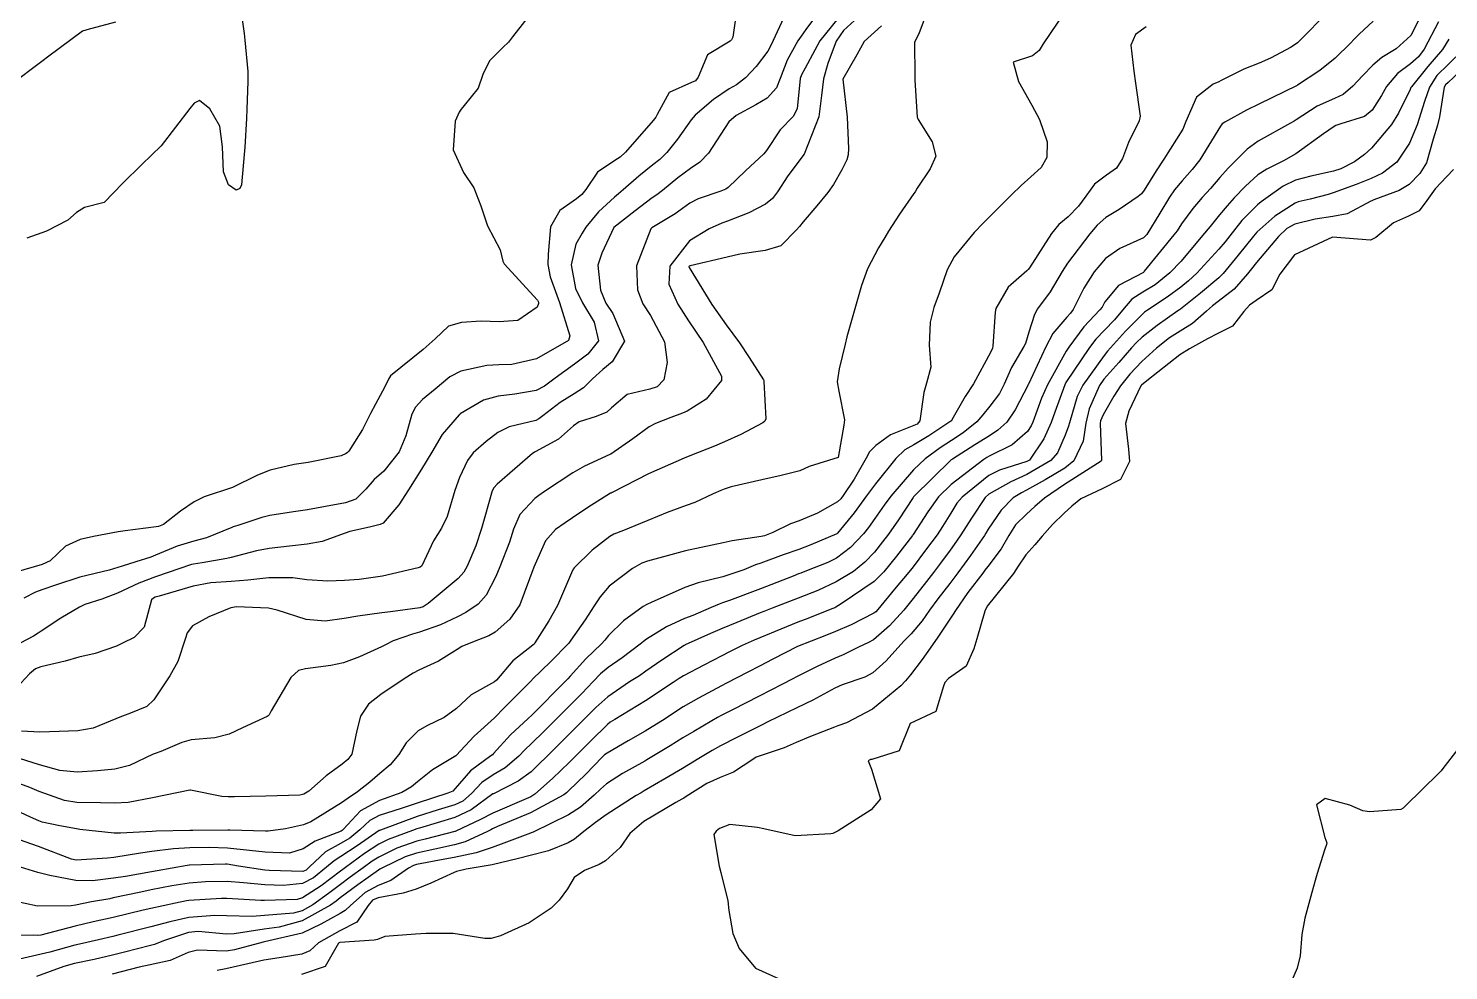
# Model space of a CAD drawing. Header units: metres. Extents: x 318500 to 325275, y 7408834 to 7428799.
# Drawn here: x 323816 to 323891.1, y 7421304.6 to 7421354.4 of the extents above; entities that cross this region are included whole.
import ezdxf

# ---------------------------------------------------------------- set-up
doc = ezdxf.new("R2010")
doc.units = ezdxf.units.M
doc.header["$MEASUREMENT"] = 0
for name, color, linetype in [('Curvas de Nivel 1m', 11, 'Continuous'), ('Curvas de Nivel 5m', 15, 'Continuous'), ('Vias Primárias', 230, 'Continuous')]:
    doc.layers.add(name, color=color, linetype=linetype)

msp = doc.modelspace()

# ---------------------------------------------------------------- linework, layer by layer
at = {"layer": 'Curvas de Nivel 1m', "flags": 128}
for points, elevation in [([(323843.11, 7421355.89), (323841.578, 7421353.913), (323841.372, 7421353.63), (323841.082, 7421353.363), (323840.36, 7421352.642), (323840.018, 7421351.93), (323839.774, 7421351.208), (323839.035, 7421350.289), (323838.871, 7421350.104), (323838.768, 7421349.944), (323838.546, 7421349.468), (323838.44, 7421347.949), (323838.992, 7421346.749), (323839.546, 7421345.934), (323839.904, 7421344.992), (323840.259, 7421343.927), (323840.937, 7421342.655), (323841.073, 7421342.06), (323841.146, 7421341.917), (323842.902, 7421339.995), (323842.955, 7421339.889), (323842.968, 7421339.82), (323842.896, 7421339.629), (323841.866, 7421338.925), (323840.884, 7421338.859), (323839.92, 7421338.894), (323838.883, 7421338.83), (323838.196, 7421338.634), (323837.498, 7421337.961), (323836.864, 7421337.392), (323835.141, 7421335.996), (323835.021, 7421335.824), (323834.841, 7421335.426), (323834.334, 7421334.499), (323834.072, 7421334.007), (323833.648, 7421333.171), (323832.935, 7421332.019), (323832.86, 7421331.949), (323832.789, 7421331.902), (323832.532, 7421331.768), (323830.784, 7421331.421), (323830.034, 7421331.312), (323828.779, 7421331.026), (323828.109, 7421330.755), (323826.77, 7421330.1), (323825.274, 7421329.611), (323824.758, 7421329.349), (323824.036, 7421328.855), (323823.129, 7421328.154), (323822.857, 7421328.04), (323822.738, 7421328.015), (323821.096, 7421327.815), (323820.734, 7421327.759), (323819.423, 7421327.507), (323818.727, 7421327.348), (323817.949, 7421326.994), (323817.13, 7421326.234), (323816.708, 7421326.028), (323815.323, 7421325.634)], 753), ([(323827.11, 7421356.1), (323827.394, 7421354.097), (323827.424, 7421353.749), (323827.581, 7421352.095), (323827.588, 7421351.559), (323827.532, 7421350.095), (323827.525, 7421349.595), (323827.433, 7421348.096), (323827.391, 7421347.709), (323827.25, 7421346.097), (323827.175, 7421345.9), (323826.976, 7421345.808), (323826.569, 7421346.106), (323826.31, 7421346.791), (323826.258, 7421348.111), (323826.1, 7421349.193), (323825.575, 7421350.122), (323825.036, 7421350.554), (323824.748, 7421350.421), (323824.531, 7421350.137), (323823.01, 7421348.16), (323821.991, 7421347.169), (323820.98, 7421346.18), (323819.994, 7421345.165), (323818.96, 7421344.897), (323818.537, 7421344.636), (323818.073, 7421344.223), (323816.941, 7421343.654), (323815.908, 7421343.278)], 754), ([(323863.65, 7421355.622), (323863.095, 7421354.135), (323862.922, 7421353.801), (323862.842, 7421353.632), (323862.854, 7421351.841), (323862.867, 7421351.632), (323862.989, 7421349.672), (323862.997, 7421349.63), (323863.029, 7421349.549), (323863.771, 7421348.372), (323863.964, 7421347.616), (323863.671, 7421346.949), (323862.984, 7421345.918), (323862.88, 7421345.733), (323862.816, 7421345.632), (323862.053, 7421344.55), (323861.47, 7421343.645), (323861.276, 7421343.317), (323860.941, 7421342.761), (323860.353, 7421341.659), (323860.038, 7421340.785), (323859.722, 7421339.668), (323859.267, 7421338.065), (323859.168, 7421337.676), (323858.857, 7421336.376), (323858.756, 7421335.681), (323858.843, 7421335.184), (323859.148, 7421333.675), (323859.1, 7421333.392), (323858.799, 7421331.68), (323857.268, 7421331.212), (323856.783, 7421330.985), (323855.798, 7421330.732), (323854.778, 7421330.515), (323853.148, 7421330.129), (323852.773, 7421330.011), (323852.594, 7421329.94), (323852.201, 7421329.766), (323851.222, 7421329.316), (323850.76, 7421329.145), (323849.772, 7421328.778), (323848.748, 7421328.36), (323848.362, 7421328.199), (323847.451, 7421327.829), (323846.943, 7421327.63), (323846.735, 7421327.518), (323845.791, 7421326.782), (323844.843, 7421325.859), (323844.788, 7421325.781), (323844.707, 7421325.597), (323843.961, 7421323.871), (323843.5, 7421323.055), (323842.77, 7421321.888), (323842.722, 7421321.826), (323842.658, 7421321.777), (323841.603, 7421320.949), (323840.738, 7421319.918), (323840.629, 7421319.828), (323839.406, 7421319.148), (323838.615, 7421318.43), (323837.97, 7421317.95), (323837.056, 7421317.511), (323836.599, 7421317.235), (323835.957, 7421316.612), (323835.574, 7421315.985), (323835.121, 7421315.443), (323834.565, 7421314.985), (323834.035, 7421314.528), (323833.383, 7421314.012), (323832.889, 7421313.674), (323832.544, 7421313.437), (323830.929, 7421312.44), (323830.532, 7421312.273), (323829.579, 7421312.064), (323828.667, 7421311.939), (323828.528, 7421311.932), (323826.639, 7421311.988), (323826.528, 7421311.99), (323824.684, 7421311.971), (323824.528, 7421311.967), (323822.749, 7421311.935), (323822.526, 7421311.925), (323820.864, 7421311.837), (323820.525, 7421311.84), (323818.709, 7421312.026), (323818.528, 7421312.053), (323817.64, 7421312.223), (323816.713, 7421312.418), (323816.532, 7421312.48), (323816.097, 7421312.682), (323814.541, 7421313.395)], 746), ([(323860.64, 7421355.657), (323859.096, 7421354.246), (323858.703, 7421353.686), (323858.263, 7421352.501), (323858.031, 7421351.695), (323857.929, 7421350.814), (323857.777, 7421349.699), (323857.01, 7421347.71), (323856.144, 7421346.567), (323855.59, 7421345.724), (323855.332, 7421345.369), (323854.97, 7421345.081), (323854.089, 7421344.617), (323852.956, 7421344.182), (323852.651, 7421344.068), (323851.979, 7421343.775), (323850.944, 7421343.138), (323849.899, 7421341.795), (323849.857, 7421340.854), (323850.319, 7421339.789), (323850.887, 7421338.911), (323851.671, 7421337.772), (323852.631, 7421335.984), (323852.645, 7421335.762), (323851.827, 7421334.778), (323850.825, 7421334.142), (323850.577, 7421334.031), (323849.964, 7421333.793), (323849.141, 7421333.48), (323848.812, 7421333.299), (323847.945, 7421332.681), (323846.79, 7421331.868), (323846.775, 7421331.856), (323846.734, 7421331.841), (323845.4, 7421331.237), (323844.78, 7421330.883), (323843.284, 7421329.882), (323842.978, 7421329.675), (323842.764, 7421329.516), (323841.979, 7421328.674), (323841.637, 7421327.907), (323841.423, 7421327.217), (323840.92, 7421325.917), (323840.705, 7421325.398), (323840.201, 7421324.419), (323839.767, 7421323.929), (323839.126, 7421323.493), (323838.68, 7421323.261), (323837.782, 7421322.845), (323836.667, 7421322.461), (323836.289, 7421322.352), (323835.277, 7421321.991), (323834.867, 7421321.787), (323834.655, 7421321.677), (323833.5, 7421321.159), (323832.642, 7421320.837), (323831.982, 7421320.687), (323830.637, 7421320.515), (323830.268, 7421320.423), (323829.872, 7421320.061), (323828.828, 7421318.292), (323828.718, 7421318.078), (323828.662, 7421318.026), (323828.609, 7421317.998), (323827.299, 7421317.394), (323826.595, 7421317.068), (323825.839, 7421316.864), (323824.589, 7421316.763), (323824.101, 7421316.623), (323822.981, 7421316.154), (323822.688, 7421316.049), (323822.578, 7421316), (323821.333, 7421315.408), (323820.565, 7421315.207), (323819.639, 7421315.119), (323818.563, 7421315.057), (323817.641, 7421315.147), (323816.568, 7421315.442), (323814.839, 7421315.995)], 748), ([(323884.807, 7421355.335), (323883.092, 7421353.608), (323882.756, 7421353.365), (323881.675, 7421352.788), (323881.077, 7421352.529), (323880.253, 7421352.217), (323879.063, 7421351.615), (323878.932, 7421351.542), (323878.639, 7421351.416), (323877.752, 7421350.726), (323877.189, 7421349.438), (323877.026, 7421349.031), (323876.032, 7421347.455), (323875.619, 7421346.843), (323874.985, 7421345.808), (323874.838, 7421345.616), (323874.667, 7421345.473), (323873.66, 7421344.792), (323872.963, 7421344.369), (323872.494, 7421343.959), (323872.122, 7421343.502), (323870.934, 7421341.952), (323870.646, 7421341.524), (323870.01, 7421340.437), (323869.355, 7421339.543), (323869.19, 7421339.252), (323868.881, 7421338.312), (323868.712, 7421337.712), (323868.632, 7421337.552), (323867.976, 7421336.442), (323867.579, 7421335.563), (323867.333, 7421335.075), (323866.833, 7421334.404), (323866.46, 7421333.941), (323866.141, 7421333.58), (323865.415, 7421332.986), (323864.805, 7421332.589), (323864.206, 7421332.202), (323863.409, 7421331.621), (323862.784, 7421331.033), (323861.592, 7421329.638), (323861.24, 7421329.165), (323860.752, 7421328.457), (323860.413, 7421327.987), (323860.153, 7421327.659), (323859.465, 7421326.933), (323858.72, 7421326.373), (323858.257, 7421326.144), (323857.124, 7421325.696), (323856.828, 7421325.58), (323856.708, 7421325.532), (323856.425, 7421325.422), (323854.7, 7421324.754), (323853.062, 7421324.123), (323852.692, 7421324), (323852.513, 7421323.94), (323852.097, 7421323.766), (323851.117, 7421323.342), (323850.681, 7421323.172), (323849.723, 7421322.746), (323848.664, 7421322.08), (323848.515, 7421321.96), (323848.339, 7421321.815), (323847.381, 7421321.097), (323846.641, 7421320.59), (323846.233, 7421320.247), (323845.852, 7421319.848), (323845.257, 7421319.22), (323844.617, 7421318.577), (323843.912, 7421317.87), (323843.262, 7421317.218), (323842.59, 7421316.568), (323842.243, 7421316.237), (323841.918, 7421315.9), (323841.192, 7421315.289), (323840.565, 7421314.923), (323839.971, 7421314.514), (323839.422, 7421313.931), (323838.952, 7421313.53), (323838.544, 7421313.337), (323837.661, 7421313.073), (323836.537, 7421312.717), (323834.598, 7421311.999), (323834.549, 7421311.98), (323834.53, 7421311.969), (323833.373, 7421311.156), (323832.509, 7421310.599), (323832.159, 7421310.371), (323831.752, 7421310.031), (323831.068, 7421309.465), (323830.487, 7421309.18), (323829.479, 7421309.071), (323828.485, 7421309.108), (323827.366, 7421309.212), (323826.488, 7421309.274), (323825.347, 7421309.258), (323824.486, 7421309.194), (323823.578, 7421309.049), (323822.48, 7421308.833), (323821.926, 7421308.718), (323820.473, 7421308.409), (323820.284, 7421308.371), (323819.319, 7421308.197), (323818.468, 7421308.025), (323818.245, 7421307.991), (323816.467, 7421307.974), (323815.158, 7421308.253)], 743), ([(323889.748, 7421355.27), (323889.097, 7421353.987), (323888.32, 7421353.292), (323887.552, 7421352.834), (323887.077, 7421352.43), (323886.533, 7421351.85), (323886.025, 7421351.32), (323885.502, 7421350.877), (323885.05, 7421350.666), (323884.132, 7421350.255), (323883.033, 7421349.538), (323882.925, 7421349.468), (323882.731, 7421349.364), (323881.02, 7421348.407), (323880.426, 7421347.986), (323879.85, 7421347.402), (323879.438, 7421346.971), (323878.996, 7421346.489), (323878.497, 7421345.908), (323878.052, 7421345.424), (323877.554, 7421344.849), (323876.959, 7421344.035), (323876.724, 7421343.673), (323876.561, 7421343.446), (323874.996, 7421341.534), (323874.946, 7421341.47), (323873.63, 7421340.773), (323872.906, 7421339.906), (323872.759, 7421339.635), (323872.642, 7421339.494), (323871.805, 7421338.588), (323871.002, 7421337.518), (323870.868, 7421337.309), (323869.881, 7421335.535), (323869.562, 7421334.816), (323869.099, 7421333.546), (323869.01, 7421333.354), (323868.813, 7421333.067), (323868.002, 7421332.358), (323866.793, 7421331.753), (323866.675, 7421331.689), (323866.505, 7421331.574), (323864.777, 7421330.264), (323864.114, 7421329.607), (323863.548, 7421328.822), (323862.775, 7421327.62), (323862.762, 7421327.598), (323862.739, 7421327.571), (323861.884, 7421326.471), (323861.224, 7421325.642), (323860.705, 7421325.13), (323858.966, 7421323.949), (323858.691, 7421323.774), (323858.627, 7421323.744), (323858.477, 7421323.682), (323857.2, 7421323.177), (323856.679, 7421322.976), (323855.774, 7421322.613), (323854.666, 7421322.153), (323854.37, 7421322.028), (323853.735, 7421321.744), (323853.017, 7421321.392), (323852.652, 7421321.202), (323851.702, 7421320.711), (323850.636, 7421320.149), (323850.407, 7421320.01), (323850.079, 7421319.788), (323848.62, 7421318.833), (323846.994, 7421317.834), (323846.754, 7421317.692), (323846.606, 7421317.583), (323845.722, 7421316.72), (323844.863, 7421315.857), (323844.722, 7421315.714), (323844.576, 7421315.571), (323843.708, 7421314.727), (323842.761, 7421313.887), (323842.549, 7421313.753), (323842.306, 7421313.652), (323840.54, 7421312.894), (323839.9, 7421312.563), (323838.596, 7421311.939), (323838.552, 7421311.917), (323838.53, 7421311.914), (323836.967, 7421311.52), (323836.521, 7421311.402), (323835.47, 7421311.032), (323834.509, 7421310.57), (323834.158, 7421310.35), (323833.69, 7421310.008), (323833.004, 7421309.503), (323832.486, 7421309.118), (323831.858, 7421308.65), (323831.028, 7421308.042), (323830.467, 7421307.721), (323830.013, 7421307.604), (323828.464, 7421307.479), (323827.81, 7421307.433), (323826.464, 7421307.46), (323825.841, 7421307.487), (323824.462, 7421307.367), (323823.456, 7421307.141), (323822.457, 7421306.876), (323820.71, 7421306.434), (323820.452, 7421306.371), (323819.687, 7421306.191), (323818.691, 7421305.962), (323818.445, 7421305.907), (323817.126, 7421305.544), (323816.437, 7421305.391), (323815.507, 7421305.176)], 741), ([(323859.106, 7421355.272), (323857.841, 7421353.699), (323857.565, 7421353.221), (323857.068, 7421352.271), (323856.859, 7421351.917), (323856.803, 7421351.713), (323856.633, 7421350.117), (323856.43, 7421349.716), (323855.743, 7421349.003), (323855.012, 7421347.916), (323854.868, 7421347.732), (323853.907, 7421346.835), (323852.983, 7421345.961), (323852.867, 7421345.877), (323852.607, 7421345.766), (323851.402, 7421345.355), (323850.97, 7421345.123), (323850.187, 7421344.573), (323848.95, 7421343.826), (323848.904, 7421343.766), (323848.136, 7421341.822), (323848.189, 7421340.543), (323848.484, 7421339.816), (323848.891, 7421339.196), (323849.629, 7421337.799), (323849.762, 7421336.699), (323849.589, 7421335.799), (323849.227, 7421335.421), (323848.842, 7421335.297), (323847.656, 7421335.009), (323846.827, 7421334.303), (323846.578, 7421334.088), (323846.006, 7421333.848), (323845.107, 7421333.566), (323844.812, 7421333.356), (323844.014, 7421332.659), (323842.791, 7421331.981), (323842.729, 7421331.953), (323842.635, 7421331.892), (323840.774, 7421330.285), (323840.602, 7421330.091), (323840.517, 7421329.923), (323840.121, 7421328.554), (323839.953, 7421327.928), (323839.639, 7421327.018), (323839.194, 7421325.935), (323839.016, 7421325.628), (323838.704, 7421325.297), (323837.131, 7421323.963), (323836.863, 7421323.792), (323836.687, 7421323.741), (323835.138, 7421323.538), (323834.682, 7421323.475), (323833.398, 7421323.294), (323832.677, 7421323.17), (323831.677, 7421323.033), (323830.676, 7421323.119), (323829.147, 7421323.61), (323828.685, 7421323.73), (323826.99, 7421323.792), (323826.685, 7421323.743), (323825.522, 7421323.272), (323824.67, 7421322.788), (323824.383, 7421322.416), (323824.294, 7421322.135), (323823.881, 7421320.901), (323823.471, 7421320.147), (323822.617, 7421318.885), (323822.244, 7421318.533), (323821.383, 7421318.172), (323820.814, 7421317.971), (323820.605, 7421317.875), (323819.412, 7421317.383), (323818.596, 7421317.246), (323817.616, 7421317.203), (323816.594, 7421317.177), (323815.616, 7421317.229)], 749), ([(323853.507, 7421355.754), (323853.241, 7421353.907), (323853.161, 7421353.759), (323853.131, 7421353.718), (323853.089, 7421353.689), (323851.896, 7421352.959), (323851.409, 7421351.785), (323851.254, 7421351.59), (323851.056, 7421351.499), (323849.869, 7421350.98), (323849.233, 7421349.808), (323849.165, 7421349.672), (323849.027, 7421349.493), (323847.564, 7421347.832), (323847.279, 7421347.563), (323847.003, 7421347.383), (323846.08, 7421346.763), (323845.456, 7421345.855), (323845.254, 7421345.579), (323844.972, 7421345.35), (323844.096, 7421344.74), (323843.591, 7421343.88), (323843.479, 7421342.426), (323843.461, 7421341.882), (323843.572, 7421341.229), (323844.062, 7421339.873), (323844.616, 7421338.122), (323844.547, 7421337.865), (323842.86, 7421336.905), (323841.556, 7421336.608), (323840.857, 7421336.59), (323840.23, 7421336.552), (323838.853, 7421336.255), (323838.275, 7421335.949), (323837.495, 7421335.305), (323836.832, 7421334.755), (323836.447, 7421334.355), (323836.266, 7421333.978), (323835.948, 7421332.837), (323835.597, 7421331.988), (323834.78, 7421330.966), (323834.262, 7421330.519), (323833.825, 7421330.009), (323833.298, 7421329.479), (323832.759, 7421329.285), (323831.702, 7421329.09), (323830.753, 7421328.918), (323829.998, 7421328.815), (323828.748, 7421328.616), (323828.321, 7421328.51), (323827.059, 7421328.097), (323826.815, 7421328.023), (323826.738, 7421327.995), (323825.408, 7421327.442), (323824.727, 7421327.257), (323823.859, 7421327.006), (323822.715, 7421326.517), (323822.458, 7421326.419), (323821.672, 7421326.17), (323820.942, 7421325.944), (323820.707, 7421325.87), (323820.259, 7421325.74), (323818.702, 7421325.36), (323817.414, 7421324.947), (323816.695, 7421324.696), (323816.365, 7421324.571), (323815.752, 7421324.249)], 752), ([(323887.104, 7421354.754), (323886.348, 7421354.067), (323885.626, 7421353.325), (323885.356, 7421353.057), (323885.082, 7421352.791), (323884.281, 7421352.133), (323883.091, 7421351.36), (323883.072, 7421351.348), (323881.739, 7421350.69), (323881.044, 7421350.354), (323880.396, 7421350.04), (323879.245, 7421349.408), (323879.118, 7421349.32), (323879.028, 7421349.204), (323877.931, 7421347.426), (323877.529, 7421346.905), (323876.993, 7421346.311), (323876.596, 7421345.836), (323876.335, 7421345.45), (323875.818, 7421344.607), (323875.126, 7421343.467), (323874.948, 7421343.301), (323873.694, 7421342.731), (323872.937, 7421342.198), (323872.338, 7421341.499), (323871.794, 7421340.63), (323871.226, 7421339.515), (323871.094, 7421339.321), (323870.894, 7421339.103), (323870.165, 7421338.246), (323869.789, 7421337.536), (323868.871, 7421335.571), (323868.861, 7421335.55), (323868.85, 7421335.52), (323868.174, 7421334.213), (323867.719, 7421333.561), (323867.252, 7421333.127), (323866.809, 7421332.84), (323866.033, 7421332.35), (323864.847, 7421331.599), (323864.79, 7421331.557), (323862.802, 7421329.62), (323862.784, 7421329.605), (323862.769, 7421329.574), (323861.995, 7421328.388), (323861.474, 7421327.639), (323861.155, 7421327.222), (323860.725, 7421326.68), (323860.225, 7421326.15), (323859.616, 7421325.666), (323858.704, 7421325.112), (323857.729, 7421324.66), (323856.696, 7421324.254), (323855.32, 7421323.721), (323854.871, 7421323.544), (323854.686, 7421323.472), (323853.456, 7421322.971), (323852.673, 7421322.646), (323852.057, 7421322.379), (323850.721, 7421321.779), (323850.68, 7421321.759), (323850.66, 7421321.748), (323849.474, 7421320.971), (323848.639, 7421320.395), (323848.295, 7421320.155), (323847.77, 7421319.823), (323846.622, 7421319.033), (323845.988, 7421318.475), (323845.371, 7421317.852), (323844.99, 7421317.47), (323844.598, 7421317.078), (323843.99, 7421316.468), (323843.398, 7421315.878), (323842.984, 7421315.474), (323842.568, 7421315.083), (323841.885, 7421314.576), (323840.573, 7421313.92), (323840.55, 7421313.907), (323839.407, 7421313.066), (323838.537, 7421312.658), (323836.659, 7421312.096), (323836.531, 7421312.056), (323836.297, 7421311.974), (323835.014, 7421311.502), (323834.519, 7421311.255), (323833.765, 7421310.754), (323832.754, 7421310.017), (323832.607, 7421309.911), (323832.497, 7421309.828), (323831.463, 7421309.058), (323830.475, 7421308.411), (323830.203, 7421308.326), (323828.473, 7421308.268), (323828.283, 7421308.272), (323826.474, 7421308.378), (323826.199, 7421308.38), (323824.472, 7421308.278), (323824.34, 7421308.264), (323823.771, 7421308.14), (323822.467, 7421307.852), (323822.059, 7421307.757), (323820.462, 7421307.381), (323819.41, 7421307.146), (323818.457, 7421306.922), (323816.652, 7421306.437), (323816.452, 7421306.416), (323816.257, 7421306.437), (323814.451, 7421306.403)], 742), ([(323861.099, 7421354.506), (323860.186, 7421353.664), (323859.787, 7421352.962), (323859.06, 7421351.68), (323859.288, 7421349.676), (323859.357, 7421348.019), (323859.335, 7421347.675), (323859.262, 7421347.42), (323858.998, 7421346.887), (323858.561, 7421346.112), (323858.251, 7421345.691), (323857.677, 7421344.991), (323856.956, 7421344.139), (323856.762, 7421343.903), (323856.611, 7421343.713), (323855.782, 7421342.881), (323854.939, 7421342.629), (323853.613, 7421342.426), (323852.935, 7421342.266), (323850.975, 7421341.825), (323850.93, 7421341.805), (323850.916, 7421341.78), (323850.929, 7421341.722), (323852.13, 7421339.768), (323852.884, 7421338.698), (323853.585, 7421337.749), (323854.101, 7421336.98), (323854.851, 7421335.785), (323854.875, 7421335.754), (323854.876, 7421335.73), (323854.878, 7421335.701), (323854.973, 7421333.728), (323854.937, 7421333.609), (323854.817, 7421333.512), (323853.66, 7421332.895), (323852.801, 7421332.507), (323852.269, 7421332.294), (323850.968, 7421331.778), (323850.841, 7421331.728), (323850.789, 7421331.706), (323850.662, 7421331.656), (323848.78, 7421330.82), (323846.856, 7421329.839), (323846.799, 7421329.81), (323846.769, 7421329.794), (323845.561, 7421329.049), (323844.75, 7421328.496), (323844.376, 7421328.236), (323843.857, 7421327.873), (323843.33, 7421327.282), (323842.71, 7421325.89), (323841.97, 7421323.901), (323841.451, 7421323.136), (323840.668, 7421322.449), (323840.331, 7421322.257), (323839.465, 7421321.932), (323838.902, 7421321.692), (323838.654, 7421321.537), (323837.669, 7421320.931), (323836.637, 7421320.439), (323836.328, 7421320.281), (323835.856, 7421319.982), (323834.622, 7421319.155), (323833.972, 7421318.651), (323833.543, 7421318.011), (323833.357, 7421317.255), (323833.083, 7421316.015), (323832.874, 7421315.719), (323832.572, 7421315.477), (323831.725, 7421314.87), (323830.811, 7421314.046), (323830.548, 7421313.892), (323830.34, 7421313.846), (323828.547, 7421313.787), (323826.884, 7421313.759), (323826.547, 7421313.757), (323826.22, 7421313.779), (323824.55, 7421314.1), (323824.524, 7421314.105), (323822.545, 7421313.704), (323821.259, 7421313.456), (323820.542, 7421313.417), (323819.795, 7421313.444), (323818.543, 7421313.462), (323817.888, 7421313.564), (323816.548, 7421314.043), (323816.061, 7421314.245), (323814.558, 7421314.791)], 747), ([(323875.1, 7421354.445), (323874.526, 7421354.046), (323874.284, 7421353.478), (323874.438, 7421352.108), (323874.535, 7421351.475), (323874.78, 7421349.726), (323874.716, 7421349.473), (323874.155, 7421348.342), (323873.85, 7421347.482), (323873.516, 7421346.971), (323872.997, 7421346.608), (323872.355, 7421346.134), (323871.901, 7421345.506), (323871.515, 7421344.969), (323870.963, 7421344.41), (323870.481, 7421344.003), (323870.083, 7421343.533), (323868.932, 7421341.707), (323868.862, 7421341.619), (323868.776, 7421341.552), (323867.795, 7421340.683), (323867.151, 7421339.567), (323867.106, 7421339.359), (323866.993, 7421337.569), (323866.966, 7421337.472), (323866.867, 7421337.242), (323865.961, 7421335.583), (323865.525, 7421334.905), (323864.821, 7421333.677), (323864.794, 7421333.627), (323864.768, 7421333.601), (323863.599, 7421332.827), (323862.801, 7421332.361), (323862.339, 7421332.093), (323861.853, 7421331.639), (323860.776, 7421330.292), (323860.312, 7421329.657), (323859.66, 7421328.762), (323858.779, 7421327.679), (323858.761, 7421327.658), (323858.739, 7421327.646), (323857.356, 7421327.068), (323856.727, 7421326.832), (323855.896, 7421326.539), (323854.716, 7421326.11), (323854.44, 7421326.008), (323853.811, 7421325.743), (323852.706, 7421325.38), (323851.41, 7421325.066), (323850.7, 7421324.817), (323848.917, 7421324.031), (323848.691, 7421323.926), (323848.496, 7421323.813), (323847.456, 7421323.051), (323846.667, 7421322.278), (323846.474, 7421322.031), (323846.295, 7421321.844), (323845.457, 7421321.042), (323844.634, 7421320.131), (323844.505, 7421319.989), (323844.381, 7421319.864), (323842.612, 7421318.075), (323842.409, 7421317.893), (323841.473, 7421317.031), (323840.582, 7421316.044), (323840.523, 7421315.979), (323840.443, 7421315.921), (323839.369, 7421315.131), (323838.554, 7421314.193), (323838.434, 7421314.06), (323838.174, 7421313.946), (323836.545, 7421313.421), (323835.704, 7421313.145), (323834.538, 7421312.76), (323834.046, 7421312.494), (323833.511, 7421312.01), (323832.976, 7421311.563), (323832.519, 7421311.31), (323831.692, 7421310.853), (323830.857, 7421310.045), (323830.675, 7421309.87), (323830.496, 7421309.804), (323828.717, 7421309.856), (323828.497, 7421309.877), (323827.095, 7421310.094), (323826.501, 7421310.192), (323826.405, 7421310.198), (323824.5, 7421310.149), (323824.483, 7421310.147), (323824.39, 7421310.132), (323822.802, 7421309.848), (323822.494, 7421309.791), (323821.119, 7421309.546), (323820.489, 7421309.449), (323819.369, 7421309.315), (323818.487, 7421309.327), (323817.122, 7421309.599), (323816.493, 7421309.757), (323814.875, 7421310.256)], 744), ([(323855.92, 7421354.904), (323855.368, 7421353.727), (323855.283, 7421353.532), (323855.081, 7421353.159), (323854.465, 7421352.344), (323853.904, 7421351.747), (323853.425, 7421351.384), (323853.051, 7421351.165), (323852.205, 7421350.61), (323851.249, 7421349.787), (323851.027, 7421349.526), (323850.31, 7421348.504), (323849.742, 7421347.803), (323849.369, 7421347.441), (323849, 7421347.149), (323848.262, 7421346.55), (323847.443, 7421345.833), (323847.191, 7421345.623), (323846.974, 7421345.448), (323846.134, 7421344.676), (323845.462, 7421343.855), (323845.261, 7421343.542), (323844.941, 7421342.955), (323844.679, 7421341.864), (323844.911, 7421340.626), (323845.282, 7421339.856), (323845.903, 7421338.832), (323846.124, 7421337.847), (323845.574, 7421337.142), (323844.858, 7421336.613), (323843.847, 7421335.875), (323843.274, 7421335.453), (323842.84, 7421335.235), (323841.716, 7421335.028), (323840.835, 7421334.929), (323840.043, 7421334.717), (323838.821, 7421333.992), (323838.794, 7421333.967), (323838.761, 7421333.941), (323837.859, 7421332.899), (323837.313, 7421331.962), (323836.781, 7421331.068), (323836.082, 7421329.98), (323835.569, 7421329.177), (323834.743, 7421328.224), (323834.594, 7421328.15), (323834.016, 7421328.007), (323832.978, 7421327.776), (323832.735, 7421327.689), (323831.517, 7421327.25), (323830.726, 7421327.098), (323829.79, 7421326.998), (323828.722, 7421326.88), (323828.05, 7421326.756), (323826.714, 7421326.394), (323826.476, 7421326.341), (323825.167, 7421326.123), (323824.709, 7421326.054), (323824.602, 7421326.025), (323822.702, 7421325.377), (323821.828, 7421325.04), (323820.693, 7421324.51), (323819.862, 7421324.192), (323818.972, 7421323.92), (323818.684, 7421323.783), (323817.704, 7421323.195), (323816.664, 7421322.507), (323816.504, 7421322.399), (323816.251, 7421322.244), (323815.212, 7421321.694)], 751), ([(323891.095, 7421353.793), (323890.76, 7421353.255), (323889.991, 7421352.352), (323889.116, 7421351.279), (323889.095, 7421351.244), (323889.058, 7421351.144), (323888.435, 7421349.893), (323888.064, 7421349.294), (323887.017, 7421348.037), (323886.636, 7421347.692), (323886.109, 7421347.319), (323885.391, 7421346.939), (323885.002, 7421346.813), (323883.792, 7421346.555), (323882.995, 7421346.341), (323882.331, 7421346.029), (323881.419, 7421345.383), (323881.17, 7421345.194), (323880.975, 7421345.035), (323880.151, 7421344.209), (323879.512, 7421343.404), (323879.269, 7421343.085), (323878.943, 7421342.704), (323877.772, 7421341.427), (323877.336, 7421341.022), (323876.919, 7421340.689), (323876.197, 7421340.164), (323875.16, 7421339.466), (323875.006, 7421339.36), (323874.897, 7421339.267), (323874.004, 7421338.358), (323873.214, 7421337.487), (323873.052, 7421337.304), (323872.866, 7421337.081), (323871.747, 7421335.507), (323871.447, 7421334.905), (323871.038, 7421333.517), (323870.99, 7421333.344), (323870.81, 7421332.86), (323870.396, 7421331.926), (323870.05, 7421331.531), (323868.782, 7421330.78), (323867.942, 7421330.394), (323866.772, 7421329.751), (323866.576, 7421329.573), (323865.853, 7421328.484), (323865.294, 7421327.592), (323865.07, 7421327.26), (323864.728, 7421326.795), (323864.217, 7421326.105), (323863.841, 7421325.609), (323863.348, 7421324.97), (323862.695, 7421324.141), (323862.28, 7421323.626), (323861.521, 7421322.794), (323860.666, 7421322.057), (323860.411, 7421321.907), (323859.877, 7421321.662), (323859.063, 7421321.265), (323858.651, 7421321.083), (323857.689, 7421320.645), (323856.636, 7421320.11), (323856.366, 7421319.972), (323855.858, 7421319.712), (323854.623, 7421319.079), (323853.224, 7421318.359), (323852.613, 7421318.044), (323852.43, 7421317.943), (323852.118, 7421317.765), (323851.166, 7421317.209), (323850.596, 7421316.866), (323849.928, 7421316.452), (323848.863, 7421315.806), (323848.685, 7421315.702), (323848.577, 7421315.637), (323847.407, 7421314.987), (323846.559, 7421314.444), (323846.233, 7421314.165), (323845.912, 7421313.846), (323845.189, 7421313.208), (323844.539, 7421312.795), (323842.672, 7421311.888), (323842.575, 7421311.844), (323842.529, 7421311.826), (323841.131, 7421311.301), (323840.517, 7421311.073), (323839.655, 7421310.787), (323838.509, 7421310.543), (323837.999, 7421310.456), (323836.503, 7421310.174), (323836.347, 7421310.128), (323836.093, 7421309.976), (323835.144, 7421309.337), (323834.486, 7421309.069), (323833.796, 7421308.692), (323833.02, 7421308.015), (323832.742, 7421307.743), (323832.466, 7421307.584), (323831.446, 7421307.021), (323830.455, 7421306.547), (323828.464, 7421306.093), (323828.4, 7421306.08), (323826.88, 7421305.659), (323826.443, 7421305.603), (323824.925, 7421305.641), (323824.441, 7421305.526), (323823.477, 7421305.102), (323822.431, 7421304.871), (323821.842, 7421304.753), (323820.423, 7421304.381)], 739), ([(323891.467, 7421352.863), (323891.079, 7421352.483), (323890.461, 7421351.867), (323890.077, 7421351.265), (323889.819, 7421350.498), (323889.428, 7421349.274), (323889.02, 7421348.293), (323888.344, 7421347.29), (323887.59, 7421346.712), (323886.997, 7421346.435), (323886.192, 7421346.118), (323884.985, 7421345.669), (323884.723, 7421345.595), (323883.757, 7421345.348), (323883.137, 7421345.199), (323882.977, 7421345.137), (323881.893, 7421344.449), (323880.953, 7421343.599), (323880.852, 7421343.49), (323880.77, 7421343.392), (323879.961, 7421342.379), (323879.158, 7421341.408), (323879.048, 7421341.289), (323878.927, 7421341.183), (323877.963, 7421340.376), (323876.901, 7421339.531), (323876.848, 7421339.493), (323876.775, 7421339.442), (323875.676, 7421338.67), (323874.879, 7421338.044), (323874.586, 7421337.761), (323874.325, 7421337.475), (323873.64, 7421336.705), (323872.853, 7421335.821), (323872.628, 7421335.493), (323872.076, 7421334.257), (323871.899, 7421333.504), (323871.767, 7421332.544), (323871.275, 7421331.513), (323870.786, 7421331.12), (323869.753, 7421330.509), (323868.774, 7421329.964), (323868.5, 7421329.826), (323868.068, 7421329.557), (323867.427, 7421328.896), (323866.745, 7421327.891), (323866.623, 7421327.69), (323866.547, 7421327.573), (323865.807, 7421326.5), (323865.137, 7421325.594), (323864.704, 7421325.029), (323864.081, 7421324.222), (323863.641, 7421323.61), (323863.244, 7421323.052), (323862.671, 7421322.376), (323862.3, 7421321.991), (323861.961, 7421321.63), (323861.347, 7421320.942), (323860.64, 7421320.304), (323860.217, 7421320.075), (323859.021, 7421319.674), (323858.628, 7421319.497), (323857.459, 7421318.854), (323856.618, 7421318.461), (323855.092, 7421317.723), (323854.779, 7421317.556), (323854.606, 7421317.472), (323853.447, 7421316.897), (323852.59, 7421316.448), (323852.15, 7421316.201), (323851.436, 7421315.771), (323850.9, 7421315.452), (323850.572, 7421315.258), (323849.646, 7421314.711), (323848.554, 7421314.064), (323848.392, 7421313.973), (323848.125, 7421313.816), (323846.54, 7421312.805), (323845.979, 7421312.402), (323845.273, 7421311.853), (323844.859, 7421311.523), (323844.522, 7421311.326), (323843.485, 7421310.906), (323842.511, 7421310.646), (323841.906, 7421310.502), (323840.504, 7421310.167), (323840.299, 7421310.126), (323839.128, 7421309.934), (323838.624, 7421309.813), (323838.497, 7421309.753), (323837.265, 7421309.182), (323836.484, 7421308.88), (323835.799, 7421308.661), (323834.476, 7421308.412), (323834.189, 7421308.288), (323833.944, 7421308.005), (323833.347, 7421307.126), (323832.457, 7421306.678), (323831.33, 7421306.037), (323830.87, 7421305.617), (323830.441, 7421305.441), (323829.255, 7421305.251), (323828.436, 7421305.119), (323827.593, 7421304.928), (323826.428, 7421304.661), (323825.968, 7421304.566)], 738), ([(323891.969, 7421352.349), (323891.064, 7421351.513), (323890.929, 7421351.385), (323890.859, 7421351.253), (323890.606, 7421349.687), (323890.496, 7421349.258), (323890.268, 7421348.506), (323889.91, 7421347.267), (323889.572, 7421346.701), (323888.993, 7421346.122), (323888.479, 7421345.796), (323887.134, 7421345.308), (323887.029, 7421345.259), (323886.979, 7421345.231), (323885.727, 7421344.564), (323884.966, 7421344.417), (323884.028, 7421344.28), (323882.96, 7421344.025), (323882.526, 7421343.797), (323882.085, 7421343.373), (323880.936, 7421341.994), (323880.664, 7421341.661), (323880.46, 7421341.395), (323879.744, 7421340.575), (323878.908, 7421339.929), (323878.608, 7421339.711), (323878.287, 7421339.419), (323877.549, 7421338.771), (323876.884, 7421338.356), (323876.324, 7421338.003), (323875.632, 7421337.459), (323874.863, 7421336.758), (323874.234, 7421336.099), (323873.737, 7421335.481), (323873.392, 7421334.934), (323872.827, 7421333.938), (323872.681, 7421333.633), (323872.659, 7421333.492), (323872.732, 7421331.55), (323872.708, 7421331.491), (323870.777, 7421330.266), (323869.713, 7421329.536), (323869.211, 7421329.096), (323868.757, 7421328.697), (323868.184, 7421328.12), (323867.824, 7421327.559), (323867.427, 7421326.862), (323866.715, 7421325.925), (323866.561, 7421325.724), (323866.448, 7421325.574), (323865.659, 7421324.545), (323865.007, 7421323.595), (323864.883, 7421323.401), (323864.682, 7421323.084), (323864.079, 7421322.196), (323863.671, 7421321.61), (323863.253, 7421321.012), (323862.639, 7421320.199), (323862.37, 7421319.888), (323862.121, 7421319.628), (323860.617, 7421318.38), (323859.251, 7421317.67), (323858.78, 7421317.505), (323858.606, 7421317.439), (323857.346, 7421316.945), (323856.594, 7421316.625), (323855.948, 7421316.351), (323854.582, 7421315.893), (323854.469, 7421315.845), (323854.291, 7421315.734), (323853.264, 7421315.055), (323852.565, 7421314.777), (323851.87, 7421314.458), (323850.762, 7421313.778), (323850.64, 7421313.688), (323850.548, 7421313.628), (323850.22, 7421313.458), (323848.536, 7421312.456), (323847.792, 7421311.821), (323847.27, 7421311.077), (323846.508, 7421310.366), (323846.166, 7421310.182), (323845.386, 7421309.851), (323844.854, 7421309.497), (323844.486, 7421308.896), (323844.052, 7421308.291), (323843.622, 7421307.873), (323842.462, 7421307.089), (323840.956, 7421306.414), (323840.453, 7421306.263), (323840.114, 7421306.263), (323838.456, 7421306.526), (323837.028, 7421306.534), (323836.455, 7421306.488), (323834.839, 7421306.379), (323834.452, 7421306.216), (323834.278, 7421306.176), (323832.45, 7421306.056), (323832.385, 7421306.021), (323831.678, 7421304.784), (323830.425, 7421304.362)], 737), ([(323891.346, 7421346.905), (323890.999, 7421346.541), (323890.367, 7421345.881), (323889.929, 7421345.266), (323889.522, 7421344.721), (323888.967, 7421344.446), (323888.173, 7421344.081), (323887.232, 7421343.306), (323886.949, 7421343.17), (323884.95, 7421343.33), (323882.94, 7421342.389), (323882.157, 7421341.372), (323881.743, 7421340.552), (323880.909, 7421339.991), (323880.553, 7421339.746), (323880.254, 7421339.396), (323879.662, 7421338.629), (323878.883, 7421338.245), (323878.33, 7421337.967), (323877.383, 7421337.432), (323876.867, 7421337.113), (323875.131, 7421335.744), (323874.85, 7421335.508), (323874.833, 7421335.488), (323874.818, 7421335.47), (323874.175, 7421334.131), (323874.004, 7421333.478), (323874.156, 7421332.12), (323874.204, 7421331.476), (323873.739, 7421330.521), (323872.775, 7421330.039), (323871.639, 7421329.507), (323871.165, 7421329.113), (323870.758, 7421328.749), (323870.133, 7421328.145), (323869.59, 7421327.537), (323869.204, 7421327.072), (323868.725, 7421326.537), (323868.325, 7421325.936), (323868.072, 7421325.55), (323866.693, 7421323.838), (323866.559, 7421323.572), (323866.141, 7421322.104), (323865.974, 7421321.58), (323865.566, 7421320.666), (323864.636, 7421320.015), (323864.44, 7421319.795), (323864.377, 7421319.603), (323863.966, 7421318.257), (323862.61, 7421317.62), (323862.027, 7421316.19), (323860.581, 7421315.734), (323860.509, 7421315.723), (323860.401, 7421315.653), (323860.573, 7421315.208), (323861.05, 7421313.643), (323860.544, 7421313.073), (323858.814, 7421311.956), (323858.531, 7421311.812), (323858.417, 7421311.795), (323856.53, 7421311.7), (323854.868, 7421312.06), (323854.534, 7421312.14), (323853.069, 7421312.285), (323852.533, 7421312.085), (323852.352, 7421311.942), (323852.235, 7421311.763), (323852.505, 7421310.091), (323852.599, 7421309.759), (323852.974, 7421308.249), (323853.028, 7421307.752), (323853.24, 7421306.53), (323853.573, 7421305.743), (323854.435, 7421304.706), (323856.241, 7421303.884)], 736)]:
    msp.add_lwpolyline(points, dxfattribs=dict(at, elevation=elevation))
at = {"layer": 'Curvas de Nivel 5m', "flags": 128}
for points, elevation in [([(323870.764, 7421355.183), (323869.645, 7421353.542), (323869.431, 7421353.199), (323869.08, 7421352.91), (323868.057, 7421352.579), (323868.343, 7421351.557), (323869.041, 7421350.309), (323869.446, 7421349.544), (323869.859, 7421348.378), (323869.845, 7421347.537), (323869.532, 7421347.012), (323868.995, 7421346.517), (323868.488, 7421346.054), (323867.977, 7421345.56), (323867.47, 7421345.068), (323866.965, 7421344.57), (323866.466, 7421344.069), (323866.003, 7421343.584), (323864.937, 7421342.284), (323864.578, 7421341.605), (323864.152, 7421340.37), (323863.87, 7421339.615), (323863.665, 7421338.841), (323863.621, 7421337.619), (323863.698, 7421336.457), (323863.483, 7421335.621), (323863.342, 7421335.123), (323863.119, 7421333.626), (323862.988, 7421333.457), (323862.816, 7421333.38), (323861.574, 7421332.877), (323860.8, 7421332.327), (323860.47, 7421331.98), (323860.279, 7421331.658), (323859.648, 7421330.536), (323859.069, 7421329.676), (323858.942, 7421329.503), (323858.765, 7421329.336), (323857.707, 7421328.739), (323856.75, 7421328.335), (323856.281, 7421328.173), (323855.346, 7421327.721), (323854.918, 7421327.546), (323854.737, 7421327.504), (323853.204, 7421327.282), (323852.731, 7421327.18), (323851.568, 7421326.931), (323850.725, 7421326.755), (323849.962, 7421326.551), (323848.716, 7421326.212), (323848.428, 7421326.101), (323847.932, 7421325.822), (323846.7, 7421324.889), (323846.216, 7421324.323), (323845.912, 7421323.848), (323845.42, 7421323.112), (323844.663, 7421322.031), (323844.594, 7421321.928), (323844.539, 7421321.862), (323843.61, 7421320.911), (323842.631, 7421319.947), (323842.601, 7421319.92), (323842.573, 7421319.891), (323841.151, 7421318.448), (323840.629, 7421317.92), (323839.565, 7421316.961), (323838.608, 7421315.94), (323838.596, 7421315.923), (323838.58, 7421315.915), (323837.351, 7421315.176), (323836.559, 7421314.553), (323836.252, 7421314.277), (323835.728, 7421313.982), (323834.546, 7421313.553), (323833.541, 7421313.009), (323832.63, 7421312.019), (323832.577, 7421311.971), (323832.529, 7421311.946), (323831.157, 7421311.404), (323830.514, 7421311.01), (323829.792, 7421310.779), (323828.511, 7421310.836), (323827.681, 7421310.92), (323826.514, 7421311.043), (323825.547, 7421311.082), (323824.514, 7421311.061), (323823.65, 7421311.006), (323822.511, 7421310.861), (323821.908, 7421310.768), (323820.506, 7421310.554), (323820.172, 7421310.518), (323818.503, 7421310.405), (323818.264, 7421310.453), (323816.513, 7421311.126), (323815.168, 7421311.606)], 745), ([(323858.131, 7421355.695), (323857.096, 7421354.31), (323856.842, 7421353.963), (323856.682, 7421353.714), (323856.105, 7421352.689), (323855.74, 7421351.723), (323855.552, 7421351.226), (323855.044, 7421350.679), (323854.456, 7421350.322), (323853.407, 7421349.754), (323853.027, 7421349.424), (323851.952, 7421347.776), (323851.486, 7421347.299), (323850.998, 7421346.968), (323850.32, 7421346.466), (323849.512, 7421345.805), (323849.209, 7421345.575), (323848.974, 7421345.403), (323848.067, 7421344.72), (323846.95, 7421343.84), (323846.301, 7421342.481), (323846.1, 7421341.848), (323846.23, 7421340.527), (323846.52, 7421339.844), (323846.892, 7421339.29), (323847.514, 7421337.83), (323846.859, 7421336.74), (323846.355, 7421336.345), (323845.819, 7421335.85), (323845.332, 7421335.366), (323844.838, 7421335.052), (323844.11, 7421334.592), (323843.186, 7421333.885), (323842.981, 7421333.725), (323842.816, 7421333.646), (323841.41, 7421333.312), (323840.806, 7421333.009), (323840.2, 7421332.524), (323839.513, 7421331.933), (323839.198, 7421331.524), (323838.777, 7421330.626), (323838.538, 7421329.943), (323838.129, 7421328.57), (323837.825, 7421327.954), (323837.41, 7421327.28), (323836.782, 7421325.969), (323836.709, 7421325.897), (323836.588, 7421325.851), (323834.704, 7421325.419), (323833.47, 7421325.245), (323832.702, 7421325.19), (323831.816, 7421325.148), (323830.702, 7421325.216), (323829.967, 7421325.325), (323828.702, 7421325.329), (323827.587, 7421325.205), (323826.7, 7421325.139), (323825.639, 7421325.055), (323824.698, 7421324.881), (323822.9, 7421324.365), (323822.691, 7421324.301), (323822.593, 7421324.259), (323822.496, 7421324.162), (323822.11, 7421322.724), (323821.575, 7421322.171), (323820.961, 7421321.871), (323820.653, 7421321.715), (323819.509, 7421321.335), (323818.644, 7421321.126), (323817.934, 7421320.927), (323816.636, 7421320.624), (323816.361, 7421320.516), (323816.037, 7421320.246), (323815.356, 7421319.519)], 750), ([(323820.586, 7421354.689), (323819.081, 7421354.297), (323819.016, 7421354.276), (323818.851, 7421354.213), (323817.067, 7421352.891), (323816.696, 7421352.612), (323816.211, 7421352.248), (323815.552, 7421351.756)], 755), ([(323890.555, 7421354.709), (323889.791, 7421353.269), (323889.49, 7421352.868), (323889.078, 7421352.491), (323888.379, 7421351.982), (323887.799, 7421351.299), (323887.53, 7421350.826), (323887.041, 7421350.039), (323886.635, 7421349.715), (323885.383, 7421349.326), (323885.123, 7421349.235), (323885.028, 7421349.178), (323884.477, 7421348.79), (323883.014, 7421347.743), (323882.362, 7421347.37), (323881.466, 7421346.92), (323880.998, 7421346.618), (323880.351, 7421346.035), (323879.739, 7421345.402), (323879.384, 7421344.996), (323878.966, 7421344.503), (323878.472, 7421343.902), (323878.078, 7421343.423), (323876.936, 7421342.064), (323876.338, 7421341.449), (323875.561, 7421340.82), (323874.914, 7421340.432), (323874.334, 7421340.051), (323873.833, 7421339.481), (323873.41, 7421338.968), (323872.884, 7421338.417), (323872.437, 7421337.936), (323872.104, 7421337.501), (323870.851, 7421335.647), (323870.788, 7421335.521), (323870.271, 7421334.086), (323870.068, 7421333.531), (323869.673, 7421332.671), (323868.923, 7421331.548), (323868.789, 7421331.468), (323867.332, 7421331.017), (323866.782, 7421330.73), (323865.366, 7421329.591), (323865.085, 7421329.275), (323864.757, 7421328.74), (323864.315, 7421328.036), (323864.033, 7421327.607), (323863.485, 7421326.856), (323862.713, 7421325.843), (323862.615, 7421325.718), (323862.539, 7421325.623), (323861.789, 7421324.722), (323860.896, 7421323.647), (323860.799, 7421323.538), (323860.687, 7421323.453), (323859.5, 7421322.846), (323858.672, 7421322.487), (323858.094, 7421322.261), (323856.66, 7421321.7), (323855.348, 7421321.021), (323854.644, 7421320.66), (323854.031, 7421320.347), (323852.893, 7421319.756), (323852.629, 7421319.621), (323851.42, 7421318.974), (323850.617, 7421318.502), (323849.522, 7421317.796), (323848.964, 7421317.445), (323848.601, 7421317.222), (323847.709, 7421316.708), (323846.583, 7421316.069), (323846.455, 7421315.968), (323846.334, 7421315.842), (323845.467, 7421314.951), (323844.553, 7421314.069), (323844.446, 7421313.967), (323844.307, 7421313.864), (323842.54, 7421312.9), (323840.794, 7421312.178), (323840.531, 7421312.069), (323840.435, 7421312.017), (323840.257, 7421311.923), (323839.082, 7421311.374), (323838.519, 7421311.211), (323837.478, 7421310.993), (323836.512, 7421310.773), (323835.913, 7421310.574), (323834.715, 7421309.997), (323834.574, 7421309.924), (323834.498, 7421309.878), (323833.4, 7421309.097), (323832.476, 7421308.409), (323832.253, 7421308.244), (323831.953, 7421308.028), (323830.461, 7421307.191), (323829.254, 7421306.864), (323828.457, 7421306.762), (323826.867, 7421306.509), (323826.454, 7421306.493), (323824.967, 7421306.635), (323824.455, 7421306.584), (323823.123, 7421306.15), (323822.65, 7421305.954), (323822.446, 7421305.892), (323821.074, 7421305.541), (323820.438, 7421305.38), (323819.469, 7421305.16), (323818.431, 7421304.947), (323817.859, 7421304.788), (323816.42, 7421304.264)], 740), ([(323891.567, 7421316.268), (323890.789, 7421315.248), (323890.701, 7421315.127), (323890.578, 7421315.005), (323888.81, 7421313.276), (323888.682, 7421313.154), (323888.557, 7421313.091), (323886.895, 7421312.965), (323886.556, 7421313.011), (323885.869, 7421313.317), (323884.563, 7421313.664), (323884.098, 7421313.337), (323884.534, 7421311.606), (323884.639, 7421311.329), (323884.63, 7421311.228), (323884.524, 7421310.928), (323884.139, 7421309.702), (323884.034, 7421309.337), (323883.85, 7421308.696), (323883.486, 7421307.345), (323883.333, 7421306.481), (323883.245, 7421305.348), (323883.085, 7421304.705), (323882.503, 7421303.359)], 735)]:
    msp.add_lwpolyline(points, dxfattribs=dict(at, elevation=elevation))
at = {"layer": 'Vias Primárias'}
for points in [[(323715.644, 7420145.548, 0), (323709.04, 7420132.939)], [(323831.088, 7420001.787, 0), (323833.844, 7420008.443, 0.220888)]]:
    msp.add_lwpolyline(points, format="xyb", dxfattribs=at)

doc.saveas('drawing.dxf')
